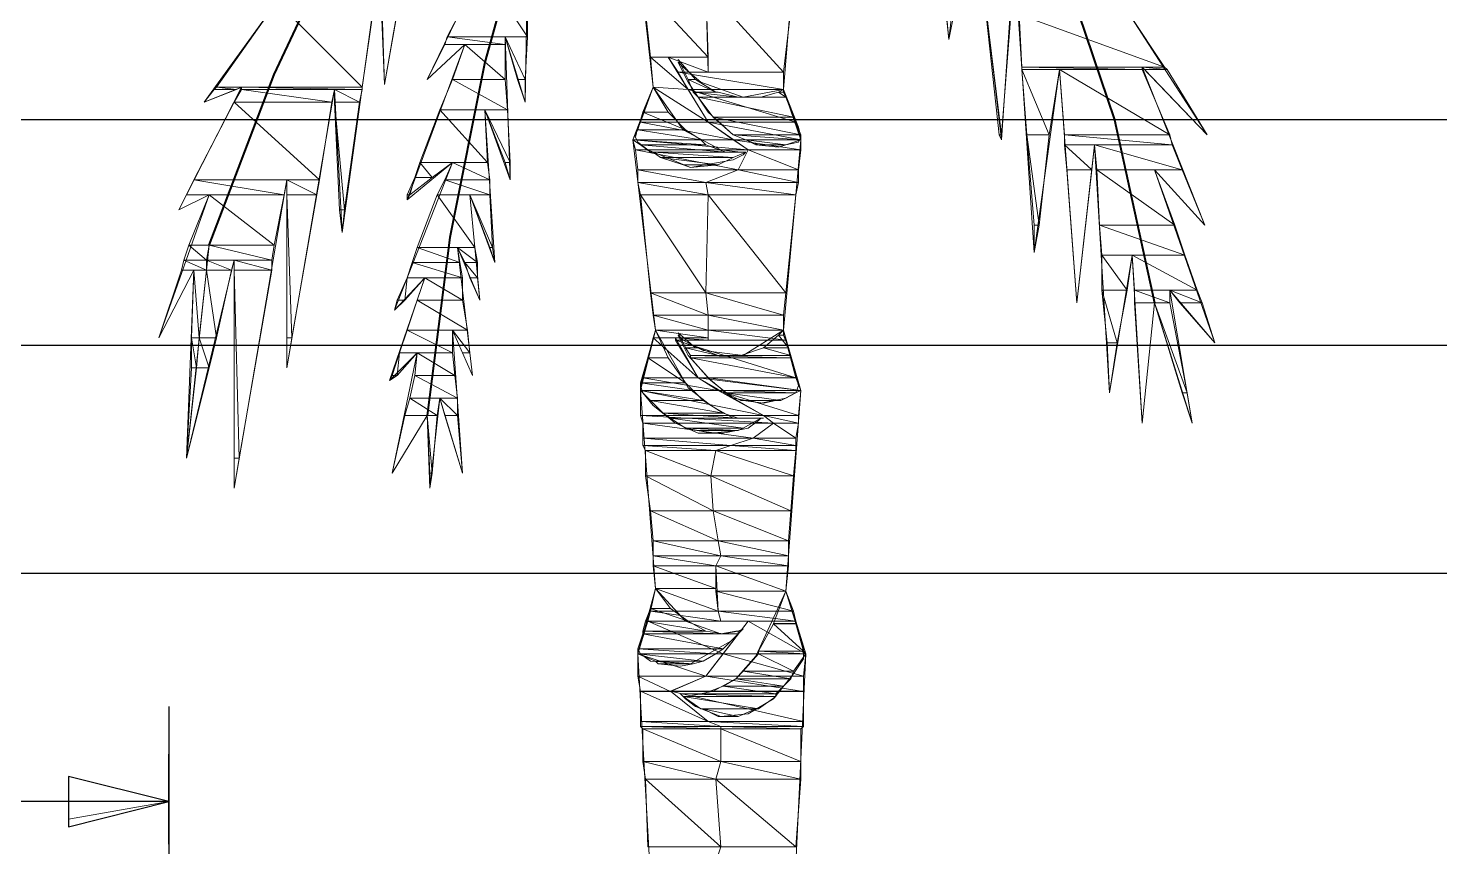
# Model space of a CAD drawing. Header units: inches. Extents: x 2 to 859, y 1 to 607.
# Drawn here: x 134.23 to 170.84, y 468.79 to 490.02 of the extents above; entities that cross this region are included whole.
import ezdxf

# ---------------------------------------------------------------- set-up
doc = ezdxf.new("R2010")
doc.units = ezdxf.units.IN
doc.header["$MEASUREMENT"] = 0
doc.layers.add('PDF_Geometry', color=7, linetype='Continuous', true_color=0x00b8b8)

msp = doc.modelspace()

# ---------------------------------------------------------------- linework, layer by layer
at = {"layer": 'PDF_Geometry', "lineweight": 40}
for points in [[(138.924, 484.394), (140.615, 488.816), (142.501, 492.849), (144.647, 496.491), (147.053, 499.612), (149.59, 502.214), (152.256, 504.23), (152.581, 510.213), (152.581, 516.261), (152.256, 522.245), (151.671, 528.163), (150.825, 533.886)], [(137.233, 496.36), (138.599, 499.417), (140.159, 502.019), (141.98, 504.1), (143.996, 505.465), (146.013, 506.246), (148.159, 506.246), (150.24, 505.596), (152.256, 504.23), (150.37, 500.978), (148.679, 497.336), (147.248, 493.369), (146.078, 489.142), (145.167, 484.589), (144.582, 479.971)], [(166.109, 494.409), (164.743, 497.726), (163.052, 500.523), (161.101, 502.734), (158.955, 504.23), (156.744, 505.01), (154.467, 505.01), (152.256, 504.23), (154.727, 502.149), (157.069, 499.417), (159.15, 495.97), (160.906, 492.068), (162.402, 487.646), (163.442, 482.898)]]:
    msp.add_lwpolyline(points, dxfattribs=at)
at = {"layer": 'PDF_Geometry', "color": 172, "lineweight": 20, "true_color": 0x0000dd}
for points in [[(149.98, 502.929), (149.98, 500.003), (150.175, 498.507), (149.915, 497.661), (150.435, 494.149), (149.915, 493.174), (150.435, 488.491), (149.915, 487.125), (150.5, 482.183), (150.11, 480.622), (150.5, 475.484), (150.045, 473.793), (150.5, 465.664)], [(152.061, 468.395), (152.191, 468.785), (152.061, 470.541), (152.191, 470.997), (152.191, 471.842), (152.191, 471.907), (151.866, 472.037), (150.89, 472.818), (151.801, 473.208), (152.906, 474.639), (152.191, 474.639), (152.126, 474.899), (152.061, 476.069), (152.191, 476.329), (152.126, 476.72), (151.996, 477.5), (151.931, 478.411), (152.061, 479.061), (152.451, 479.191), (153.036, 479.386), (153.557, 479.776), (153.297, 479.971), (151.606, 480.947), (151.02, 481.988), (151.866, 481.923), (151.866, 482.573), (151.801, 483.158), (151.866, 485.695), (151.801, 486.02), (152.646, 486.345), (152.906, 486.865), (151.866, 487.581), (150.825, 489.272), (151.866, 488.881), (151.801, 491.093)]]:
    msp.add_lwpolyline(points, dxfattribs=at)
at = {"layer": 'PDF_Geometry', "lineweight": 20}
for points in [[(149.98, 502.929), (149.98, 500.003), (150.175, 498.507), (149.915, 497.661), (150.435, 494.149), (149.915, 493.174), (150.435, 488.491), (149.915, 487.125), (150.5, 482.183), (150.11, 480.622), (150.5, 475.484), (150.045, 473.793), (150.5, 465.664)], [(152.061, 468.395), (152.191, 468.785), (152.061, 470.541), (152.191, 470.997), (152.191, 471.842), (152.191, 471.907), (151.866, 472.037), (150.89, 472.818), (151.801, 473.208), (152.906, 474.639), (152.191, 474.639), (152.126, 474.899), (152.061, 476.069), (152.191, 476.329), (152.126, 476.72), (151.996, 477.5), (151.931, 478.411), (152.061, 479.061), (152.451, 479.191), (153.036, 479.386), (153.557, 479.776), (153.297, 479.971), (151.606, 480.947), (151.02, 481.988), (151.866, 481.923), (151.866, 482.573), (151.801, 483.158), (151.866, 485.695), (151.801, 486.02), (152.646, 486.345), (152.906, 486.865), (151.866, 487.581), (150.825, 489.272), (151.866, 488.881), (151.801, 491.093)]]:
    msp.add_lwpolyline(points, dxfattribs=at)
at = {"layer": 'PDF_Geometry', "color": 52, "lineweight": 20, "true_color": 0xdddd00}
for points in [[(162.662, 490.572), (164.808, 487.255), (163.117, 489.011), (164.743, 484.914), (163.442, 486.345), (165.003, 481.857), (163.832, 483.223), (164.418, 479.776), (163.442, 482.898), (163.117, 479.776), (162.857, 484.134), (162.272, 480.557), (161.881, 486.995), (161.426, 482.898), (160.971, 488.946), (160.32, 484.199), (159.8, 491.938), (159.475, 487.125), (158.63, 494.279), (158.109, 489.727), (157.394, 496.556)], [(138.924, 484.394), (138.338, 478.866), (139.574, 484.004), (139.574, 478.085), (140.94, 486.085), (140.94, 481.207), (142.175, 488.426), (142.371, 484.719), (143.346, 491.743), (143.476, 488.556), (144.452, 494.084)], [(140.68, 490.702), (138.794, 488.101), (139.769, 488.491), (138.143, 485.304), (138.924, 485.695), (137.623, 481.988), (138.533, 483.744), (138.338, 478.866), (138.924, 484.394)]]:
    msp.add_lwpolyline(points, dxfattribs=at)
at = {"layer": 'PDF_Geometry', "color": 12, "lineweight": 20, "true_color": 0xdd0000}
for points in [[(154.207, 493.174), (153.817, 488.426), (154.272, 487.125), (153.817, 482.183), (154.272, 480.622), (153.882, 475.419), (154.402, 473.793), (154.012, 465.599)], [(152.061, 468.395), (152.191, 468.785), (152.061, 470.541), (152.191, 470.997), (152.191, 471.842), (152.191, 471.907), (151.866, 472.037), (150.89, 472.818), (151.801, 473.208), (152.906, 474.639), (152.191, 474.639), (152.126, 474.899), (152.061, 476.069), (152.191, 476.329), (152.126, 476.72), (151.996, 477.5), (151.931, 478.411), (152.061, 479.061), (152.451, 479.191), (153.036, 479.386), (153.557, 479.776), (153.297, 479.971), (151.606, 480.947), (151.02, 481.988), (151.866, 481.923), (151.866, 482.573), (151.801, 483.158), (151.866, 485.695), (151.801, 486.02), (152.646, 486.345), (152.906, 486.865), (151.866, 487.581), (150.825, 489.272), (151.866, 488.881), (151.801, 491.093)]]:
    msp.add_lwpolyline(points, dxfattribs=at)
at = {"layer": 'PDF_Geometry', "color": 172, "lineweight": 20, "true_color": 0x0000b8}
msp.add_lwpolyline([(146.533, 492.718), (144.582, 488.686), (145.557, 489.597), (144.062, 485.565), (145.232, 486.54), (143.736, 482.703), (144.517, 483.548), (143.606, 480.882), (144.322, 481.597), (143.671, 478.476), (144.582, 479.971), (144.647, 478.085), (144.907, 480.427), (145.492, 478.476), (145.232, 482.183), (145.752, 481.012), (145.362, 484.329), (145.948, 482.963), (145.687, 485.695), (146.338, 483.939), (146.078, 487.906), (146.728, 486.085), (146.598, 489.792), (147.118, 488.101), (147.183, 491.548)], dxfattribs=at)
msp.add_lwpolyline([(146.533, 492.718), (144.582, 488.686), (145.557, 489.597), (144.062, 485.565), (145.232, 486.54), (143.736, 482.703), (144.517, 483.548), (143.606, 480.882), (144.322, 481.597), (143.671, 478.476), (144.582, 479.971), (144.647, 478.085), (144.907, 480.427), (145.492, 478.476), (145.232, 482.183), (145.752, 481.012), (145.362, 484.329), (145.948, 482.963), (145.687, 485.695), (146.338, 483.939), (146.078, 487.906), (146.728, 486.085), (146.598, 489.792), (147.118, 488.101), (147.183, 491.548)], dxfattribs=at)
at = {"layer": 'PDF_Geometry', "color": 172, "lineweight": 0, "true_color": 0x0000b8}
for points in [[(145.102, 489.792), (147.183, 489.792), (146.013, 491.548), (145.102, 489.792)], [(147.183, 489.792), (146.013, 491.548), (147.183, 491.548), (147.183, 489.792)], [(145.037, 489.597), (146.598, 489.597), (145.102, 489.792), (145.037, 489.597)], [(146.598, 489.597), (145.102, 489.792), (146.598, 489.792), (146.598, 489.597)], [(146.598, 489.792), (146.923, 488.686), (147.118, 488.686), (146.598, 489.792)], [(146.598, 489.792), (147.183, 489.792), (147.118, 488.686), (146.598, 489.792)], [(145.037, 489.597), (145.557, 489.597), (144.582, 488.686), (145.037, 489.597)], [(145.232, 488.686), (146.598, 488.686), (145.557, 489.597), (145.232, 488.686)], [(146.598, 488.686), (145.557, 489.597), (146.598, 489.597), (146.598, 488.686)], [(144.907, 487.906), (146.663, 487.906), (145.232, 488.686), (144.907, 487.906)], [(146.663, 487.906), (145.232, 488.686), (146.598, 488.686), (146.663, 487.906)], [(146.923, 488.686), (147.118, 488.686), (147.118, 488.101), (146.923, 488.686)], [(144.387, 486.54), (146.143, 486.54), (144.907, 487.906), (144.387, 486.54)], [(146.143, 486.54), (144.907, 487.906), (146.078, 487.906), (146.143, 486.54)], [(146.078, 487.906), (146.598, 486.54), (146.728, 486.54), (146.078, 487.906)], [(146.078, 487.906), (146.663, 487.906), (146.728, 486.54), (146.078, 487.906)], [(144.257, 486.15), (144.712, 486.15), (144.387, 486.54), (144.257, 486.15)], [(144.712, 486.15), (144.387, 486.54), (145.232, 486.54), (144.712, 486.15)], [(145.037, 486.085), (146.208, 486.085), (145.232, 486.54), (145.037, 486.085)], [(146.208, 486.085), (145.232, 486.54), (146.143, 486.54), (146.208, 486.085)], [(146.598, 486.54), (146.728, 486.54), (146.728, 486.085), (146.598, 486.54)], [(144.062, 485.695), (144.127, 485.695), (144.257, 486.15), (144.062, 485.695)], [(144.127, 485.695), (144.257, 486.15), (144.712, 486.15), (144.127, 485.695)], [(144.842, 485.695), (146.208, 485.695), (145.037, 486.085), (144.842, 485.695)], [(146.208, 485.695), (145.037, 486.085), (146.208, 486.085), (146.208, 485.695)], [(144.062, 485.695), (144.127, 485.695), (144.062, 485.565), (144.062, 485.695)], [(144.322, 484.329), (145.817, 484.329), (144.842, 485.695), (144.322, 484.329)], [(145.817, 484.329), (144.842, 485.695), (145.687, 485.695), (145.817, 484.329)], [(145.687, 485.695), (146.208, 484.329), (146.273, 484.329), (145.687, 485.695)], [(145.687, 485.695), (146.208, 485.695), (146.273, 484.329), (145.687, 485.695)], [(144.192, 483.939), (145.427, 483.939), (144.322, 484.329), (144.192, 483.939)], [(145.427, 483.939), (144.322, 484.329), (145.362, 484.329), (145.427, 483.939)], [(145.557, 483.939), (145.883, 483.939), (145.362, 484.329), (145.557, 483.939)], [(145.883, 483.939), (145.362, 484.329), (145.817, 484.329), (145.883, 483.939)], [(146.208, 484.329), (146.273, 484.329), (146.338, 483.939), (146.208, 484.329)], [(144.062, 483.548), (145.492, 483.548), (144.192, 483.939), (144.062, 483.548)], [(145.492, 483.548), (144.192, 483.939), (145.427, 483.939), (145.492, 483.548)], [(145.557, 483.939), (145.687, 483.548), (145.883, 483.548), (145.557, 483.939)], [(145.557, 483.939), (145.883, 483.939), (145.883, 483.548), (145.557, 483.939)], [(143.801, 482.963), (143.997, 482.963), (144.062, 483.548), (143.801, 482.963)], [(143.997, 482.963), (144.062, 483.548), (144.517, 483.548), (143.997, 482.963)], [(144.322, 482.963), (145.492, 482.963), (144.517, 483.548), (144.322, 482.963)], [(145.492, 482.963), (144.517, 483.548), (145.492, 483.548), (145.492, 482.963)], [(145.687, 483.548), (145.883, 483.548), (145.948, 482.963), (145.687, 483.548)], [(143.801, 482.963), (143.997, 482.963), (143.736, 482.703), (143.801, 482.963)], [(144.062, 482.183), (145.622, 482.183), (144.322, 482.963), (144.062, 482.183)], [(145.622, 482.183), (144.322, 482.963), (145.492, 482.963), (145.622, 482.183)], [(143.866, 481.597), (145.232, 481.597), (144.062, 482.183), (143.866, 481.597)], [(145.232, 481.597), (144.062, 482.183), (145.232, 482.183), (145.232, 481.597)], [(145.232, 482.183), (145.492, 481.597), (145.687, 481.597), (145.232, 482.183)], [(145.232, 482.183), (145.622, 482.183), (145.687, 481.597), (145.232, 482.183)], [(143.671, 481.012), (143.801, 481.012), (143.866, 481.597), (143.671, 481.012)], [(143.801, 481.012), (143.866, 481.597), (144.322, 481.597), (143.801, 481.012)], [(144.257, 481.012), (145.297, 481.012), (144.322, 481.597), (144.257, 481.012)], [(145.297, 481.012), (144.322, 481.597), (145.232, 481.597), (145.297, 481.012)], [(145.492, 481.597), (145.687, 481.597), (145.752, 481.012), (145.492, 481.597)], [(143.671, 481.012), (143.801, 481.012), (143.606, 480.882), (143.671, 481.012)], [(144.127, 480.427), (145.362, 480.427), (144.257, 481.012), (144.127, 480.427)], [(145.362, 480.427), (144.257, 481.012), (145.297, 481.012), (145.362, 480.427)], [(143.996, 479.971), (144.842, 479.971), (144.127, 480.427), (143.996, 479.971)], [(144.842, 479.971), (144.127, 480.427), (144.907, 480.427), (144.842, 479.971)], [(144.907, 480.427), (145.037, 479.971), (145.362, 479.971), (144.907, 480.427)], [(144.907, 480.427), (145.362, 480.427), (145.362, 479.971), (144.907, 480.427)], [(143.671, 478.476), (143.671, 478.476), (143.996, 479.971), (143.671, 478.476)], [(143.671, 478.476), (143.996, 479.971), (144.582, 479.971), (143.671, 478.476)], [(144.647, 478.476), (144.712, 478.476), (144.582, 479.971), (144.647, 478.476)], [(144.712, 478.476), (144.582, 479.971), (144.842, 479.971), (144.712, 478.476)], [(145.037, 479.971), (145.362, 479.971), (145.492, 478.476), (145.037, 479.971)], [(143.671, 478.476), (143.671, 478.476), (143.671, 478.476)], [(144.712, 478.476), (144.712, 478.476), (144.647, 478.476), (144.712, 478.476)], [(144.712, 478.476), (144.647, 478.476), (144.712, 478.476)], [(144.647, 478.476), (144.712, 478.476), (144.647, 478.085), (144.647, 478.476)]]:
    msp.add_lwpolyline(points, dxfattribs=at)
at = {"layer": 'PDF_Geometry', "color": 52, "lineweight": 0, "true_color": 0xdddd00}
for points in [[(159.41, 487.255), (159.475, 487.255), (158.955, 491.483), (159.41, 487.255)], [(159.475, 487.255), (158.955, 491.483), (159.8, 491.483), (159.475, 487.255)], [(139.119, 488.491), (142.891, 488.491), (140.68, 490.702), (139.119, 488.491)], [(142.891, 488.491), (140.68, 490.702), (143.216, 490.702), (142.891, 488.491)], [(143.411, 490.442), (143.801, 490.442), (143.476, 488.556), (143.411, 490.442)], [(158.044, 490.377), (158.239, 490.377), (158.109, 489.727), (158.044, 490.377)], [(159.995, 489.011), (163.702, 489.011), (159.93, 490.377), (159.995, 489.011)], [(163.702, 489.011), (159.93, 490.377), (162.792, 490.377), (163.702, 489.011)], [(159.995, 488.946), (163.117, 488.946), (159.995, 489.011), (159.995, 488.946)], [(163.117, 488.946), (159.995, 489.011), (163.117, 489.011), (163.117, 488.946)], [(163.117, 489.011), (163.182, 488.946), (163.767, 488.946), (163.117, 489.011)], [(163.117, 489.011), (163.702, 489.011), (163.767, 488.946), (163.117, 489.011)], [(160.125, 487.255), (160.711, 487.255), (159.995, 488.946), (160.125, 487.255)], [(160.711, 487.255), (159.995, 488.946), (160.971, 488.946), (160.711, 487.255)], [(161.101, 487.255), (163.832, 487.255), (160.971, 488.946), (161.101, 487.255)], [(163.832, 487.255), (160.971, 488.946), (163.117, 488.946), (163.832, 487.255)], [(163.182, 488.946), (163.767, 488.946), (164.808, 487.255), (163.182, 488.946)], [(139.054, 488.426), (139.639, 488.426), (138.794, 488.101), (139.054, 488.426)], [(139.054, 488.426), (139.639, 488.426), (139.119, 488.491), (139.054, 488.426)], [(139.639, 488.426), (139.119, 488.491), (139.769, 488.491), (139.639, 488.426)], [(139.574, 488.101), (142.11, 488.101), (139.769, 488.426), (139.574, 488.101)], [(139.769, 488.426), (142.891, 488.426), (139.769, 488.491), (139.769, 488.426)], [(142.891, 488.426), (139.769, 488.491), (142.891, 488.491), (142.891, 488.426)], [(142.11, 488.101), (139.769, 488.426), (142.175, 488.426), (142.11, 488.101)], [(142.175, 488.101), (142.826, 488.101), (142.175, 488.426), (142.175, 488.101)], [(142.826, 488.101), (142.175, 488.426), (142.891, 488.426), (142.826, 488.101)], [(138.533, 486.085), (141.785, 486.085), (139.574, 488.101), (138.533, 486.085)], [(141.785, 486.085), (139.574, 488.101), (142.11, 488.101), (141.785, 486.085)], [(142.175, 488.101), (142.306, 485.304), (142.436, 485.304), (142.175, 488.101)], [(142.175, 488.101), (142.826, 488.101), (142.436, 485.304), (142.175, 488.101)], [(159.41, 487.255), (159.475, 487.255), (159.475, 487.125), (159.41, 487.255)], [(160.32, 484.914), (160.451, 484.914), (160.125, 487.255), (160.32, 484.914)], [(160.451, 484.914), (160.125, 487.255), (160.711, 487.255), (160.451, 484.914)], [(161.101, 486.995), (163.897, 486.995), (161.101, 487.255), (161.101, 486.995)], [(163.897, 486.995), (161.101, 487.255), (163.832, 487.255), (163.897, 486.995)], [(161.166, 486.345), (161.816, 486.345), (161.101, 486.995), (161.166, 486.345)], [(161.816, 486.345), (161.101, 486.995), (161.881, 486.995), (161.816, 486.345)], [(161.946, 486.345), (164.158, 486.345), (161.881, 486.995), (161.946, 486.345)], [(164.158, 486.345), (161.881, 486.995), (163.897, 486.995), (164.158, 486.345)], [(138.338, 485.695), (140.875, 485.695), (138.533, 486.085), (138.338, 485.695)], [(140.875, 485.695), (138.533, 486.085), (140.94, 486.085), (140.875, 485.695)], [(140.94, 485.695), (141.72, 485.695), (140.94, 486.085), (140.94, 485.695)], [(141.72, 485.695), (140.94, 486.085), (141.785, 486.085), (141.72, 485.695)], [(161.426, 482.898), (161.426, 482.898), (161.166, 486.345), (161.426, 482.898)], [(161.426, 482.898), (161.166, 486.345), (161.816, 486.345), (161.426, 482.898)], [(162.011, 484.914), (163.962, 484.914), (161.946, 486.345), (162.011, 484.914)], [(163.962, 484.914), (161.946, 486.345), (163.442, 486.345), (163.962, 484.914)], [(163.442, 486.345), (164.158, 486.345), (164.743, 484.914), (163.442, 486.345)], [(138.338, 485.695), (138.924, 485.695), (138.143, 485.304), (138.338, 485.695)], [(138.403, 484.394), (140.615, 484.394), (138.924, 485.695), (138.403, 484.394)], [(140.615, 484.394), (138.924, 485.695), (140.875, 485.695), (140.615, 484.394)], [(140.94, 485.695), (140.94, 481.988), (141.07, 481.988), (140.94, 485.695)], [(140.94, 485.695), (141.72, 485.695), (141.07, 481.988), (140.94, 485.695)], [(142.306, 485.304), (142.436, 485.304), (142.371, 484.719), (142.306, 485.304)], [(160.32, 484.914), (160.451, 484.914), (160.32, 484.199), (160.32, 484.914)], [(162.076, 484.134), (164.223, 484.134), (162.011, 484.914), (162.076, 484.134)], [(164.223, 484.134), (162.011, 484.914), (163.962, 484.914), (164.223, 484.134)], [(138.273, 484.004), (138.859, 484.004), (138.403, 484.394), (138.273, 484.004)], [(138.859, 484.004), (138.403, 484.394), (138.924, 484.394), (138.859, 484.004)], [(138.859, 484.004), (140.55, 484.004), (138.924, 484.394), (138.859, 484.004)], [(140.55, 484.004), (138.924, 484.394), (140.615, 484.394), (140.55, 484.004)], [(138.208, 483.744), (138.859, 483.744), (138.273, 484.004), (138.208, 483.744)], [(138.859, 483.744), (138.273, 484.004), (138.859, 484.004), (138.859, 483.744)], [(138.859, 483.744), (139.509, 483.744), (138.859, 484.004), (138.859, 483.744)], [(139.509, 483.744), (138.859, 484.004), (139.574, 484.004), (139.509, 483.744)], [(139.574, 483.744), (140.55, 483.744), (139.574, 484.004), (139.574, 483.744)], [(140.55, 483.744), (139.574, 484.004), (140.55, 484.004), (140.55, 483.744)], [(162.076, 483.223), (162.727, 483.223), (162.076, 484.134), (162.076, 483.223)], [(162.727, 483.223), (162.076, 484.134), (162.857, 484.134), (162.727, 483.223)], [(162.922, 483.223), (164.548, 483.223), (162.857, 484.134), (162.922, 483.223)], [(164.548, 483.223), (162.857, 484.134), (164.223, 484.134), (164.548, 483.223)], [(138.208, 483.744), (138.533, 483.744), (137.623, 481.988), (138.208, 483.744)], [(138.468, 481.988), (138.664, 481.988), (138.533, 483.744), (138.468, 481.988)], [(138.664, 481.988), (138.533, 483.744), (138.859, 483.744), (138.664, 481.988)], [(138.664, 481.988), (139.119, 481.988), (138.859, 483.744), (138.664, 481.988)], [(139.119, 481.988), (138.859, 483.744), (139.509, 483.744), (139.119, 481.988)], [(139.574, 483.744), (139.574, 478.866), (139.704, 478.866), (139.574, 483.744)], [(139.574, 483.744), (140.55, 483.744), (139.704, 478.866), (139.574, 483.744)], [(162.076, 483.223), (162.207, 481.857), (162.467, 481.857), (162.076, 483.223)], [(162.076, 483.223), (162.727, 483.223), (162.467, 481.857), (162.076, 483.223)], [(162.922, 482.898), (163.832, 482.898), (162.922, 483.223), (162.922, 482.898)], [(163.832, 482.898), (162.922, 483.223), (163.832, 483.223), (163.832, 482.898)], [(164.093, 482.898), (164.678, 482.898), (163.832, 483.223), (164.093, 482.898)], [(164.678, 482.898), (163.832, 483.223), (164.548, 483.223), (164.678, 482.898)], [(161.426, 482.898), (161.426, 482.898), (161.426, 482.898)], [(163.442, 482.898), (162.922, 482.898), (163.117, 479.776), (163.442, 482.898)], [(162.922, 482.898), (163.117, 479.776), (163.117, 479.776), (162.922, 482.898)], [(163.442, 482.898), (164.158, 480.557), (164.288, 480.557), (163.442, 482.898)], [(163.442, 482.898), (163.832, 482.898), (164.288, 480.557), (163.442, 482.898)], [(164.678, 482.898), (164.678, 482.898), (164.093, 482.898), (164.678, 482.898)], [(164.678, 482.898), (164.093, 482.898), (164.678, 482.898)], [(164.093, 482.898), (164.678, 482.898), (165.003, 481.857), (164.093, 482.898)], [(138.468, 481.207), (138.599, 481.207), (138.468, 481.988), (138.468, 481.207)], [(138.599, 481.207), (138.468, 481.988), (138.664, 481.988), (138.599, 481.207)], [(138.599, 481.207), (138.924, 481.207), (138.664, 481.988), (138.599, 481.207)], [(138.924, 481.207), (138.664, 481.988), (139.119, 481.988), (138.924, 481.207)], [(140.94, 481.988), (141.07, 481.988), (140.94, 481.207), (140.94, 481.988)], [(162.207, 481.857), (162.467, 481.857), (162.272, 480.557), (162.207, 481.857)], [(138.468, 481.207), (138.599, 481.207), (138.338, 478.866), (138.468, 481.207)], [(138.599, 481.207), (138.338, 478.866), (138.924, 481.207), (138.599, 481.207)], [(164.158, 480.557), (164.288, 480.557), (164.418, 479.776), (164.158, 480.557)], [(163.117, 479.776), (163.117, 479.776), (163.117, 479.776)], [(139.574, 478.866), (139.704, 478.866), (139.574, 478.085), (139.574, 478.866)]]:
    msp.add_lwpolyline(points, dxfattribs=at)
at = {"layer": 'PDF_Geometry', "lineweight": 0}
for points in [[(150.37, 489.272), (151.866, 489.272), (150.175, 491.093), (150.37, 489.272)], [(151.866, 489.272), (150.175, 491.093), (151.801, 491.093), (151.866, 489.272)], [(150.435, 488.491), (151.346, 488.426), (150.37, 489.272), (150.435, 488.491)], [(151.346, 488.426), (150.37, 489.272), (150.825, 489.272), (151.346, 488.426)], [(150.825, 489.272), (151.866, 489.272), (151.866, 488.881), (150.825, 489.272)], [(150.11, 487.581), (151.866, 487.581), (150.435, 488.491), (150.11, 487.581)], [(151.866, 487.581), (150.435, 488.491), (151.346, 488.426), (151.866, 487.581)], [(149.915, 487.125), (152.516, 487.125), (150.11, 487.581), (149.915, 487.125)], [(152.516, 487.125), (150.11, 487.581), (151.866, 487.581), (152.516, 487.125)], [(149.98, 486.865), (152.906, 486.865), (149.915, 487.125), (149.98, 486.865)], [(152.906, 486.865), (149.915, 487.125), (152.516, 487.125), (152.906, 486.865)], [(150.045, 486.345), (152.646, 486.345), (149.98, 486.865), (150.045, 486.345)], [(152.646, 486.345), (149.98, 486.865), (152.906, 486.865), (152.646, 486.345)], [(150.045, 486.02), (151.801, 486.02), (150.045, 486.345), (150.045, 486.02)], [(151.801, 486.02), (150.045, 486.345), (152.646, 486.345), (151.801, 486.02)], [(150.11, 485.695), (151.866, 485.695), (150.045, 486.02), (150.11, 485.695)], [(151.866, 485.695), (150.045, 486.02), (151.801, 486.02), (151.866, 485.695)], [(150.37, 483.158), (151.801, 483.158), (150.11, 485.695), (150.37, 483.158)], [(151.801, 483.158), (150.11, 485.695), (151.866, 485.695), (151.801, 483.158)], [(150.435, 482.573), (151.866, 482.573), (150.37, 483.158), (150.435, 482.573)], [(151.866, 482.573), (150.37, 483.158), (151.801, 483.158), (151.866, 482.573)], [(150.5, 482.183), (151.866, 482.183), (150.435, 482.573), (150.5, 482.183)], [(151.866, 482.183), (150.435, 482.573), (151.866, 482.573), (151.866, 482.183)], [(150.435, 481.988), (151.866, 481.988), (150.5, 482.183), (150.435, 481.988)], [(151.866, 481.988), (150.5, 482.183), (151.866, 482.183), (151.866, 481.988)], [(150.175, 480.947), (151.606, 480.947), (150.435, 481.988), (150.175, 480.947)], [(151.606, 480.947), (150.435, 481.988), (151.02, 481.988), (151.606, 480.947)], [(151.02, 481.988), (151.866, 481.988), (151.866, 481.923), (151.02, 481.988)], [(150.11, 480.622), (152.126, 480.622), (150.175, 480.947), (150.11, 480.622)], [(152.126, 480.622), (150.175, 480.947), (151.606, 480.947), (152.126, 480.622)], [(150.11, 479.971), (153.297, 479.971), (150.11, 480.622), (150.11, 479.971)], [(153.297, 479.971), (150.11, 480.622), (152.126, 480.622), (153.297, 479.971)], [(150.175, 479.776), (153.557, 479.776), (150.11, 479.971), (150.175, 479.776)], [(153.557, 479.776), (150.11, 479.971), (153.297, 479.971), (153.557, 479.776)], [(150.175, 479.386), (153.036, 479.386), (150.175, 479.776), (150.175, 479.386)], [(153.036, 479.386), (150.175, 479.776), (153.557, 479.776), (153.036, 479.386)], [(150.175, 479.191), (152.451, 479.191), (150.175, 479.386), (150.175, 479.191)], [(152.451, 479.191), (150.175, 479.386), (153.036, 479.386), (152.451, 479.191)], [(150.24, 479.061), (152.061, 479.061), (150.175, 479.191), (150.24, 479.061)], [(152.061, 479.061), (150.175, 479.191), (152.451, 479.191), (152.061, 479.061)], [(150.24, 478.411), (151.931, 478.411), (150.24, 479.061), (150.24, 478.411)], [(151.931, 478.411), (150.24, 479.061), (152.061, 479.061), (151.931, 478.411)], [(150.37, 477.5), (151.996, 477.5), (150.24, 478.411), (150.37, 477.5)], [(151.996, 477.5), (150.24, 478.411), (151.931, 478.411), (151.996, 477.5)], [(150.435, 476.72), (152.126, 476.72), (150.37, 477.5), (150.435, 476.72)], [(152.126, 476.72), (150.37, 477.5), (151.996, 477.5), (152.126, 476.72)], [(150.435, 476.329), (152.191, 476.329), (150.435, 476.72), (150.435, 476.329)], [(152.191, 476.329), (150.435, 476.72), (152.126, 476.72), (152.191, 476.329)], [(150.435, 476.069), (152.061, 476.069), (150.435, 476.329), (150.435, 476.069)], [(152.061, 476.069), (150.435, 476.329), (152.191, 476.329), (152.061, 476.069)], [(150.5, 475.484), (152.061, 475.484), (150.435, 476.069), (150.5, 475.484)], [(152.061, 475.484), (150.435, 476.069), (152.061, 476.069), (152.061, 475.484)], [(150.37, 474.899), (152.126, 474.899), (150.5, 475.484), (150.37, 474.899)], [(152.126, 474.899), (150.5, 475.484), (152.061, 475.484), (152.126, 474.899)], [(150.305, 474.639), (152.191, 474.639), (150.37, 474.899), (150.305, 474.639)], [(152.191, 474.639), (150.37, 474.899), (152.126, 474.899), (152.191, 474.639)], [(150.045, 473.793), (152.256, 473.793), (150.305, 474.639), (150.045, 473.793)], [(152.191, 474.639), (152.191, 474.639), (150.305, 474.639), (152.191, 474.639)], [(152.191, 474.639), (150.305, 474.639), (152.191, 474.639)], [(152.256, 473.793), (150.305, 474.639), (152.906, 474.639), (152.256, 473.793)], [(152.906, 474.639), (152.191, 474.639), (152.191, 474.639), (152.906, 474.639)], [(150.045, 473.208), (151.801, 473.208), (150.045, 473.793), (150.045, 473.208)], [(151.801, 473.208), (150.045, 473.793), (152.256, 473.793), (151.801, 473.208)], [(150.11, 472.817), (150.89, 472.817), (150.045, 473.208), (150.11, 472.817)], [(150.89, 472.817), (150.045, 473.208), (151.801, 473.208), (150.89, 472.817)], [(150.11, 472.037), (151.866, 472.037), (150.11, 472.818), (150.11, 472.037)], [(151.866, 472.037), (150.11, 472.818), (150.89, 472.818), (151.866, 472.037)], [(150.11, 471.907), (152.191, 471.907), (150.11, 472.037), (150.11, 471.907)], [(152.191, 471.907), (150.11, 472.037), (151.866, 472.037), (152.191, 471.907)], [(150.175, 471.842), (152.191, 471.842), (150.11, 471.907), (150.175, 471.842)], [(152.191, 471.842), (150.11, 471.907), (152.191, 471.907), (152.191, 471.842)], [(150.175, 470.997), (152.191, 470.997), (150.175, 471.842), (150.175, 470.997)], [(152.191, 470.997), (150.175, 471.842), (152.191, 471.842), (152.191, 470.997)], [(150.24, 470.541), (152.061, 470.541), (150.175, 470.997), (150.24, 470.541)], [(152.061, 470.541), (150.175, 470.997), (152.191, 470.997), (152.061, 470.541)], [(150.305, 468.785), (152.191, 468.785), (150.24, 470.541), (150.305, 468.785)], [(152.191, 468.785), (150.24, 470.541), (152.061, 470.541), (152.191, 468.785)]]:
    msp.add_lwpolyline(points, dxfattribs=at)
at = {"layer": 'PDF_Geometry', "color": 12, "lineweight": 0, "true_color": 0xdd0000}
for points in [[(151.866, 488.881), (153.817, 488.881), (151.801, 491.093), (151.866, 488.881)], [(153.817, 488.881), (151.801, 491.093), (154.077, 491.093), (153.817, 488.881)], [(150.825, 489.272), (151.085, 488.881), (151.866, 488.881), (150.825, 489.272)], [(151.346, 488.426), (153.817, 488.426), (151.085, 488.881), (151.346, 488.426)], [(153.817, 488.426), (151.085, 488.881), (153.817, 488.881), (153.817, 488.426)], [(151.866, 487.581), (154.142, 487.581), (151.346, 488.426), (151.866, 487.581)], [(154.142, 487.581), (151.346, 488.426), (153.817, 488.426), (154.142, 487.581)], [(152.516, 487.125), (154.272, 487.125), (151.866, 487.581), (152.516, 487.125)], [(154.272, 487.125), (151.866, 487.581), (154.142, 487.581), (154.272, 487.125)], [(152.906, 486.865), (154.272, 486.865), (152.516, 487.125), (152.906, 486.865)], [(154.272, 486.865), (152.516, 487.125), (154.272, 487.125), (154.272, 486.865)], [(152.646, 486.345), (154.207, 486.345), (152.906, 486.865), (152.646, 486.345)], [(154.207, 486.345), (152.906, 486.865), (154.272, 486.865), (154.207, 486.345)], [(151.801, 486.02), (154.207, 486.02), (152.646, 486.345), (151.801, 486.02)], [(154.207, 486.02), (152.646, 486.345), (154.207, 486.345), (154.207, 486.02)], [(151.866, 485.695), (154.142, 485.695), (151.801, 486.02), (151.866, 485.695)], [(154.142, 485.695), (151.801, 486.02), (154.207, 486.02), (154.142, 485.695)], [(151.801, 483.158), (153.882, 483.158), (151.866, 485.695), (151.801, 483.158)], [(153.882, 483.158), (151.866, 485.695), (154.142, 485.695), (153.882, 483.158)], [(151.866, 482.573), (153.817, 482.573), (151.801, 483.158), (151.866, 482.573)], [(153.817, 482.573), (151.801, 483.158), (153.882, 483.158), (153.817, 482.573)], [(151.866, 482.183), (153.817, 482.183), (151.866, 482.573), (151.866, 482.183)], [(153.817, 482.183), (151.866, 482.573), (153.817, 482.573), (153.817, 482.183)], [(151.866, 481.923), (153.882, 481.923), (151.866, 482.183), (151.866, 481.923)], [(153.882, 481.923), (151.866, 482.183), (153.817, 482.183), (153.882, 481.923)], [(151.02, 481.988), (151.02, 481.923), (151.866, 481.923), (151.02, 481.988)], [(151.606, 480.947), (154.142, 480.947), (151.02, 481.923), (151.606, 480.947)], [(154.142, 480.947), (151.02, 481.923), (153.882, 481.923), (154.142, 480.947)], [(152.126, 480.622), (154.272, 480.622), (151.606, 480.947), (152.126, 480.622)], [(154.272, 480.622), (151.606, 480.947), (154.142, 480.947), (154.272, 480.622)], [(153.297, 479.971), (154.207, 479.971), (152.126, 480.622), (153.297, 479.971)], [(154.207, 479.971), (152.126, 480.622), (154.272, 480.622), (154.207, 479.971)], [(153.557, 479.776), (154.207, 479.776), (153.297, 479.971), (153.557, 479.776)], [(154.207, 479.776), (153.297, 479.971), (154.207, 479.971), (154.207, 479.776)], [(153.036, 479.386), (154.142, 479.386), (153.557, 479.776), (153.036, 479.386)], [(154.142, 479.386), (153.557, 479.776), (154.207, 479.776), (154.142, 479.386)], [(152.061, 479.061), (154.142, 479.061), (152.451, 479.191), (152.061, 479.061)], [(152.451, 479.191), (154.142, 479.191), (153.036, 479.386), (152.451, 479.191)], [(154.142, 479.061), (152.451, 479.191), (154.142, 479.191), (154.142, 479.061)], [(154.142, 479.191), (153.036, 479.386), (154.142, 479.386), (154.142, 479.191)], [(151.931, 478.411), (154.077, 478.411), (152.061, 479.061), (151.931, 478.411)], [(154.077, 478.411), (152.061, 479.061), (154.142, 479.061), (154.077, 478.411)], [(151.996, 477.5), (154.012, 477.5), (151.931, 478.411), (151.996, 477.5)], [(154.012, 477.5), (151.931, 478.411), (154.077, 478.411), (154.012, 477.5)], [(152.126, 476.72), (153.947, 476.72), (151.996, 477.5), (152.126, 476.72)], [(153.947, 476.72), (151.996, 477.5), (154.012, 477.5), (153.947, 476.72)], [(152.191, 476.329), (153.947, 476.329), (152.126, 476.72), (152.191, 476.329)], [(153.947, 476.329), (152.126, 476.72), (153.947, 476.72), (153.947, 476.329)], [(152.061, 476.069), (153.947, 476.069), (152.191, 476.329), (152.061, 476.069)], [(153.947, 476.069), (152.191, 476.329), (153.947, 476.329), (153.947, 476.069)], [(152.061, 475.419), (153.882, 475.419), (152.061, 476.069), (152.061, 475.419)], [(153.882, 475.419), (152.061, 476.069), (153.947, 476.069), (153.882, 475.419)], [(152.126, 474.899), (154.077, 474.899), (152.061, 475.419), (152.126, 474.899)], [(154.077, 474.899), (152.061, 475.419), (153.882, 475.419), (154.077, 474.899)], [(152.191, 474.639), (154.142, 474.639), (152.126, 474.899), (152.191, 474.639)], [(154.142, 474.639), (152.126, 474.899), (154.077, 474.899), (154.142, 474.639)], [(152.191, 474.639), (152.906, 474.639), (152.906, 474.639), (152.191, 474.639)], [(152.256, 473.793), (154.402, 473.793), (152.906, 474.639), (152.256, 473.793)], [(154.402, 473.793), (152.906, 474.639), (154.142, 474.639), (154.402, 473.793)], [(151.801, 473.208), (154.337, 473.208), (152.256, 473.793), (151.801, 473.208)], [(154.337, 473.208), (152.256, 473.793), (154.402, 473.793), (154.337, 473.208)], [(150.89, 472.817), (154.337, 472.817), (151.801, 473.208), (150.89, 472.817)], [(154.337, 472.817), (151.801, 473.208), (154.337, 473.208), (154.337, 472.817)], [(151.866, 472.037), (154.337, 472.037), (150.89, 472.818), (151.866, 472.037)], [(154.337, 472.037), (150.89, 472.818), (154.337, 472.818), (154.337, 472.037)], [(152.191, 471.907), (154.337, 471.907), (151.866, 472.037), (152.191, 471.907)], [(154.337, 471.907), (151.866, 472.037), (154.337, 472.037), (154.337, 471.907)], [(152.191, 471.842), (154.272, 471.842), (152.191, 471.907), (152.191, 471.842)], [(154.272, 471.842), (152.191, 471.907), (154.337, 471.907), (154.272, 471.842)], [(152.191, 470.997), (154.272, 470.997), (152.191, 471.842), (152.191, 470.997)], [(154.272, 470.997), (152.191, 471.842), (154.272, 471.842), (154.272, 470.997)], [(152.061, 470.541), (154.272, 470.541), (152.191, 470.997), (152.061, 470.541)], [(154.272, 470.541), (152.191, 470.997), (154.272, 470.997), (154.272, 470.541)], [(152.191, 468.785), (154.142, 468.785), (152.061, 470.541), (152.191, 468.785)], [(154.142, 468.785), (152.061, 470.541), (154.272, 470.541), (154.142, 468.785)]]:
    msp.add_lwpolyline(points, dxfattribs=at)
at = {"layer": 'PDF_Geometry', "color": 9, "lineweight": 0, "true_color": 0xbababa}
for points in [[(151.085, 489.207), (151.346, 488.686), (151.541, 488.686), (151.085, 489.207)], [(151.476, 488.361), (152.061, 488.361), (151.346, 488.686), (151.476, 488.361)], [(152.061, 488.361), (151.346, 488.686), (151.541, 488.686), (152.061, 488.361)], [(152.126, 488.361), (152.126, 488.361), (151.476, 488.361), (152.126, 488.361)], [(152.126, 488.361), (151.476, 488.361), (152.061, 488.361), (152.126, 488.361)], [(151.606, 488.231), (152.646, 488.231), (151.476, 488.361), (151.606, 488.231)], [(152.646, 488.231), (151.476, 488.361), (152.126, 488.361), (152.646, 488.231)], [(153.232, 488.231), (153.882, 488.231), (153.687, 488.361), (153.232, 488.231)], [(153.817, 488.426), (153.687, 488.361), (153.817, 488.361), (153.817, 488.426)], [(153.882, 488.231), (153.687, 488.361), (153.817, 488.361), (153.882, 488.231)], [(151.996, 487.711), (154.077, 487.711), (151.606, 488.231), (151.996, 487.711)], [(154.077, 487.711), (151.606, 488.231), (153.882, 488.231), (154.077, 487.711)], [(152.646, 488.231), (153.232, 488.231), (153.882, 488.231), (152.646, 488.231)], [(153.232, 488.231), (153.882, 488.231), (153.882, 488.231), (153.232, 488.231)], [(152.516, 487.255), (154.272, 487.255), (151.996, 487.711), (152.516, 487.255)], [(154.272, 487.255), (151.996, 487.711), (154.077, 487.711), (154.272, 487.255)], [(152.841, 487.125), (154.272, 487.125), (152.516, 487.255), (152.841, 487.125)], [(154.272, 487.125), (152.516, 487.255), (154.272, 487.255), (154.272, 487.125)], [(152.841, 487.125), (153.102, 486.995), (153.882, 486.995), (152.841, 487.125)], [(152.841, 487.125), (154.272, 487.125), (153.882, 486.995), (152.841, 487.125)], [(153.102, 486.995), (153.882, 486.995), (153.687, 486.93), (153.102, 486.995)], [(151.085, 482.118), (151.281, 481.727), (151.541, 481.727), (151.085, 482.118)], [(153.297, 481.727), (153.947, 481.727), (153.687, 482.053), (153.297, 481.727)], [(153.817, 482.183), (153.687, 482.053), (153.817, 482.053), (153.817, 482.183)], [(153.947, 481.727), (153.687, 482.053), (153.817, 482.053), (153.947, 481.727)], [(151.606, 481.727), (151.606, 481.727), (151.281, 481.727), (151.606, 481.727)], [(151.606, 481.727), (151.281, 481.727), (151.541, 481.727), (151.606, 481.727)], [(151.411, 481.532), (152.126, 481.532), (151.281, 481.727), (151.411, 481.532)], [(152.126, 481.532), (151.281, 481.727), (151.606, 481.727), (152.126, 481.532)], [(152.711, 481.532), (154.012, 481.532), (153.297, 481.727), (152.711, 481.532)], [(154.012, 481.532), (153.297, 481.727), (153.947, 481.727), (154.012, 481.532)], [(151.411, 481.467), (154.012, 481.467), (151.411, 481.532), (151.411, 481.467)], [(154.012, 481.467), (151.411, 481.532), (154.012, 481.532), (154.012, 481.467)], [(151.866, 480.947), (154.142, 480.947), (151.411, 481.467), (151.866, 480.947)], [(154.142, 480.947), (151.411, 481.467), (154.012, 481.467), (154.142, 480.947)], [(152.126, 481.532), (152.711, 481.532), (154.012, 481.532), (152.126, 481.532)], [(152.711, 481.532), (154.012, 481.532), (154.012, 481.532), (152.711, 481.532)], [(152.256, 480.622), (154.272, 480.622), (151.866, 480.947), (152.256, 480.622)], [(154.272, 480.622), (151.866, 480.947), (154.142, 480.947), (154.272, 480.622)], [(152.321, 480.557), (154.142, 480.557), (152.256, 480.622), (152.321, 480.557)], [(154.142, 480.557), (152.256, 480.622), (154.272, 480.622), (154.142, 480.557)], [(152.711, 480.362), (153.752, 480.362), (152.321, 480.557), (152.711, 480.362)], [(153.752, 480.362), (152.321, 480.557), (154.142, 480.557), (153.752, 480.362)], [(152.711, 480.362), (152.776, 480.362), (153.622, 480.362), (152.711, 480.362)], [(152.711, 480.362), (153.752, 480.362), (153.622, 480.362), (152.711, 480.362)], [(152.776, 480.362), (153.622, 480.362), (153.297, 480.297), (152.776, 480.362)], [(153.882, 475.419), (153.557, 474.574), (154.142, 474.574), (153.882, 475.419)], [(153.167, 473.858), (154.337, 473.858), (153.557, 474.573), (153.167, 473.858)], [(154.337, 473.858), (153.557, 474.573), (154.142, 474.573), (154.337, 473.858)], [(152.776, 473.338), (154.077, 473.338), (153.167, 473.793), (152.776, 473.338)], [(153.167, 473.793), (154.402, 473.793), (153.167, 473.858), (153.167, 473.793)], [(154.402, 473.793), (153.167, 473.858), (154.337, 473.858), (154.402, 473.793)], [(154.077, 473.338), (153.167, 473.793), (154.402, 473.793), (154.077, 473.338)], [(152.581, 473.143), (154.012, 473.143), (152.776, 473.338), (152.581, 473.143)], [(154.012, 473.143), (152.776, 473.338), (154.077, 473.338), (154.012, 473.143)], [(151.736, 472.752), (153.622, 472.752), (152.256, 472.948), (151.736, 472.752)], [(152.256, 472.948), (153.817, 472.948), (152.581, 473.143), (152.256, 472.948)], [(153.622, 472.752), (152.256, 472.948), (153.817, 472.948), (153.622, 472.752)], [(153.817, 472.948), (152.581, 473.143), (154.012, 473.143), (153.817, 472.948)], [(151.15, 472.752), (151.736, 472.752), (153.622, 472.752), (151.15, 472.752)], [(151.215, 472.687), (153.622, 472.687), (151.15, 472.752), (151.215, 472.687)], [(153.622, 472.687), (151.15, 472.752), (153.622, 472.752), (153.622, 472.687)], [(151.671, 472.362), (153.167, 472.362), (151.215, 472.687), (151.671, 472.362)], [(153.167, 472.362), (151.215, 472.687), (153.622, 472.687), (153.167, 472.362)], [(151.736, 472.752), (153.622, 472.752), (153.622, 472.752), (151.736, 472.752)], [(151.736, 472.362), (153.102, 472.362), (151.671, 472.362), (151.736, 472.362)], [(153.102, 472.362), (151.671, 472.362), (153.167, 472.362), (153.102, 472.362)], [(152.646, 472.167), (152.126, 472.167), (151.736, 472.362), (152.646, 472.167)], [(151.736, 472.362), (153.102, 472.362), (152.646, 472.167), (151.736, 472.362)], [(152.646, 472.167), (152.646, 472.167), (152.126, 472.167), (152.646, 472.167)]]:
    msp.add_lwpolyline(points, dxfattribs=at)
at = {"layer": 'PDF_Geometry', "color": 9, "lineweight": 20, "true_color": 0xbababa}
for points in [[(153.817, 488.426), (152.776, 488.231), (151.671, 488.621), (151.215, 489.011), (151.085, 489.142), (151.15, 489.011), (151.346, 488.621), (151.866, 487.841), (152.516, 487.255), (153.167, 486.995), (153.882, 486.995), (154.207, 487.06), (154.272, 487.19), (154.207, 487.451), (153.817, 488.426)], [(153.817, 482.183), (152.776, 481.532), (151.736, 481.662), (151.215, 481.923), (151.085, 482.053), (151.15, 481.923), (151.346, 481.532), (151.931, 480.882), (152.516, 480.427), (153.232, 480.297), (153.882, 480.427), (154.142, 480.557), (154.207, 480.752), (154.142, 481.012), (153.817, 482.183)], [(153.882, 475.419), (153.102, 473.728), (152.581, 473.143), (151.996, 472.818), (151.346, 472.687), (151.215, 472.687), (151.281, 472.622), (151.541, 472.427), (152.191, 472.167), (152.906, 472.232), (153.557, 472.622), (154.077, 473.273), (154.337, 473.663), (154.337, 473.923), (154.272, 474.183), (153.882, 475.419)]]:
    msp.add_lwpolyline(points, dxfattribs=at)
at = {"layer": 'PDF_Geometry', "color": 252, "lineweight": 20, "true_color": 0x989898}
for points in [[(150.435, 488.491), (151.215, 487.385), (152.191, 486.865), (152.711, 486.8), (152.841, 486.8), (152.776, 486.735), (152.516, 486.605), (151.411, 486.41), (150.305, 486.865), (150.045, 487.06), (149.98, 487.19), (150.045, 487.451), (150.435, 488.491)], [(150.5, 482.183), (151.346, 480.687), (151.931, 480.232), (152.516, 479.906), (153.102, 479.906), (153.232, 479.906), (153.167, 479.841), (152.906, 479.646), (152.256, 479.516), (151.606, 479.516), (151.02, 479.776), (150.435, 480.232), (150.175, 480.557), (150.11, 480.752), (150.175, 481.012), (150.5, 482.183)], [(150.5, 475.484), (151.281, 474.639), (152.191, 474.313), (152.581, 474.378), (152.711, 474.378), (152.646, 474.313), (152.451, 474.118), (151.411, 473.533), (150.37, 473.598), (150.11, 473.793), (150.045, 473.923), (150.175, 474.248), (150.5, 475.484)]]:
    msp.add_lwpolyline(points, dxfattribs=at)
at = {"layer": 'PDF_Geometry', "color": 252, "lineweight": 0, "true_color": 0x989898}
for points in [[(150.435, 488.491), (150.175, 487.841), (150.825, 487.841), (150.435, 488.491)], [(150.045, 487.386), (151.281, 487.386), (150.175, 487.841), (150.045, 487.386)], [(151.281, 487.386), (150.175, 487.841), (150.825, 487.841), (151.281, 487.386)], [(149.915, 487.125), (151.671, 487.125), (150.045, 487.386), (149.915, 487.125)], [(151.671, 487.125), (150.045, 487.386), (151.281, 487.386), (151.671, 487.125)], [(150.11, 486.995), (151.801, 486.995), (149.915, 487.125), (150.11, 486.995)], [(151.801, 486.995), (149.915, 487.125), (151.671, 487.125), (151.801, 486.995)], [(150.37, 486.8), (152.321, 486.8), (150.11, 486.995), (150.37, 486.8)], [(152.321, 486.8), (150.11, 486.995), (151.801, 486.995), (152.321, 486.8)], [(150.435, 486.8), (152.841, 486.8), (150.37, 486.8), (150.435, 486.8)], [(152.841, 486.8), (150.37, 486.8), (152.321, 486.8), (152.841, 486.8)], [(150.63, 486.67), (152.516, 486.67), (150.435, 486.8), (150.63, 486.67)], [(152.516, 486.67), (150.435, 486.8), (152.841, 486.8), (152.516, 486.67)], [(150.63, 486.67), (151.215, 486.475), (152.126, 486.475), (150.63, 486.67)], [(150.63, 486.67), (152.516, 486.67), (152.126, 486.475), (150.63, 486.67)], [(151.215, 486.475), (152.126, 486.475), (151.411, 486.41), (151.215, 486.475)], [(150.5, 482.183), (150.305, 481.467), (150.825, 481.467), (150.5, 482.183)], [(150.11, 480.817), (151.281, 480.817), (150.305, 481.467), (150.11, 480.817)], [(151.281, 480.817), (150.305, 481.467), (150.825, 481.467), (151.281, 480.817)], [(150.11, 480.622), (151.476, 480.622), (150.11, 480.817), (150.11, 480.622)], [(151.476, 480.622), (150.11, 480.817), (151.281, 480.817), (151.476, 480.622)], [(150.37, 480.362), (151.736, 480.362), (150.11, 480.622), (150.37, 480.362)], [(151.736, 480.362), (150.11, 480.622), (151.476, 480.622), (151.736, 480.362)], [(150.695, 480.037), (152.256, 480.037), (150.37, 480.362), (150.695, 480.037)], [(152.256, 480.037), (150.37, 480.362), (151.736, 480.362), (152.256, 480.037)], [(152.256, 480.037), (152.256, 480.037), (150.695, 480.037), (152.256, 480.037)], [(152.256, 480.037), (150.695, 480.037), (152.256, 480.037)], [(150.89, 479.906), (152.646, 479.906), (150.695, 480.037), (150.89, 479.906)], [(152.646, 479.906), (150.695, 480.037), (152.256, 480.037), (152.646, 479.906)], [(152.776, 479.906), (152.776, 479.906), (150.89, 479.906), (152.776, 479.906)], [(152.776, 479.906), (150.89, 479.906), (152.646, 479.906), (152.776, 479.906)], [(151.281, 479.646), (152.776, 479.646), (150.89, 479.906), (151.281, 479.646)], [(152.776, 479.646), (150.89, 479.906), (153.232, 479.906), (152.776, 479.646)], [(153.297, 479.906), (152.776, 479.906), (153.232, 479.906), (153.297, 479.906)], [(151.281, 479.646), (151.606, 479.581), (152.646, 479.581), (151.281, 479.646)], [(151.281, 479.646), (152.776, 479.646), (152.646, 479.581), (151.281, 479.646)], [(151.606, 479.581), (152.646, 479.581), (151.931, 479.516), (151.606, 479.581)], [(150.5, 475.484), (150.37, 474.964), (150.89, 474.964), (150.5, 475.484)], [(150.24, 474.639), (151.346, 474.639), (150.37, 474.964), (150.24, 474.639)], [(151.346, 474.639), (150.37, 474.964), (150.89, 474.964), (151.346, 474.639)], [(150.175, 474.378), (151.801, 474.378), (150.24, 474.639), (150.175, 474.378)], [(150.175, 474.313), (152.256, 474.313), (150.175, 474.378), (150.175, 474.313)], [(152.256, 474.313), (150.175, 474.378), (151.801, 474.378), (152.256, 474.313)], [(151.801, 474.378), (150.24, 474.639), (151.346, 474.639), (151.801, 474.378)], [(152.256, 474.313), (152.646, 474.313), (152.646, 474.378), (152.256, 474.313)], [(152.776, 474.443), (152.646, 474.378), (152.711, 474.378), (152.776, 474.443)], [(152.646, 474.313), (152.646, 474.378), (152.711, 474.378), (152.646, 474.313)], [(150.045, 473.923), (152.256, 473.923), (150.175, 474.313), (150.045, 473.923)], [(152.256, 473.923), (150.175, 474.313), (152.646, 474.313), (152.256, 473.923)], [(150.045, 473.793), (152.061, 473.793), (150.045, 473.923), (150.045, 473.793)], [(152.061, 473.793), (150.045, 473.923), (152.256, 473.923), (152.061, 473.793)], [(150.5, 473.598), (151.736, 473.598), (150.045, 473.793), (150.5, 473.598)], [(151.736, 473.598), (150.045, 473.793), (152.061, 473.793), (151.736, 473.598)], [(150.5, 473.598), (150.565, 473.533), (151.476, 473.533), (150.5, 473.598)], [(150.5, 473.598), (151.736, 473.598), (151.476, 473.533), (150.5, 473.598)], [(150.565, 473.533), (151.476, 473.533), (151.15, 473.468), (150.565, 473.533)]]:
    msp.add_lwpolyline(points, dxfattribs=at)
at = {"layer": 'PDF_Geometry', "color": 7, "lineweight": 25}
for points in [[(234.461, 487.646), (51.906, 487.646)], [(202.919, 481.792), (51.776, 481.792)], [(179.896, 475.874), (51.841, 475.874)], [(137.883, 472.427), (137.883, 465.664)], [(137.883, 468.85), (137.883, 471.192)], [(135.282, 469.306), (137.883, 469.956), (135.282, 470.606), (135.282, 469.306)], [(137.883, 469.956), (51.841, 469.956)]]:
    msp.add_lwpolyline(points, dxfattribs=at)
at = {"layer": 'PDF_Geometry', "color": 3, "lineweight": 0}
for points in [[(135.282, 470.606), (135.282, 469.501), (137.883, 469.956), (135.282, 470.606)], [(135.282, 469.501), (137.883, 469.956), (135.282, 469.306), (135.282, 469.501)]]:
    msp.add_lwpolyline(points, dxfattribs=at)

doc.saveas('drawing.dxf')
